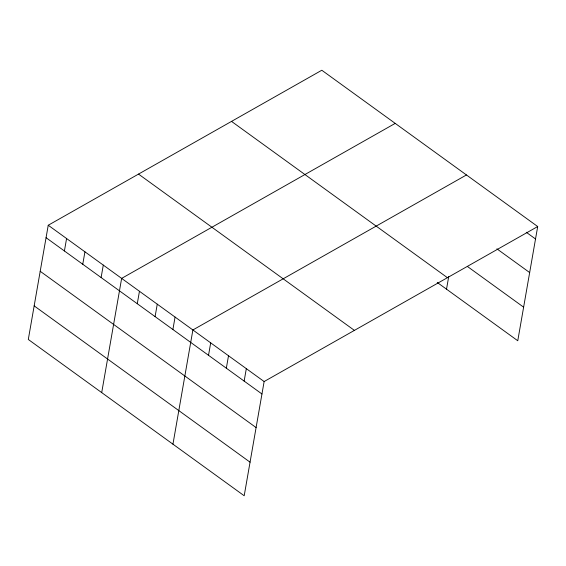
<?xml version="1.0" encoding="UTF-8"?>
<svg xmlns="http://www.w3.org/2000/svg" width="566" height="566" viewBox="0 0 566 566"><rect width="100%" height="100%" fill="white"/><g stroke="black" fill="none" stroke-linecap="round" stroke-linejoin="round"><path stroke-width="0.85" d="M48.237 225.247L28.3 339.466L244.194 495.759L264.131 381.541L537.7 226.534L321.806 70.241L48.237 225.247L264.131 381.541M64.411 250.971L66.583 238.534M82.763 264.258L84.935 251.813M101.116 277.545L103.288 265.1M101.703 392.606L121.64 278.387L395.21 123.381M137.276 303.723L139.448 291.278M155.091 316.62L157.263 304.175M172.899 329.511L175.071 317.066M172.948 444.183L192.886 329.964L466.455 174.958M208.521 355.299L210.694 342.855M226.336 368.197L228.508 355.752M244.151 381.088L246.316 368.643M446.517 289.176L448.718 276.583M537.7 226.534L517.763 340.753L437.256 282.469M526.267 232.272L535.528 238.979M496.891 248.835L529.67 272.564M467.346 266.423L523.628 307.168M231.522 121.393L447.423 277.687M138.514 174.095L354.408 330.388M46.065 237.692L261.959 393.986M40.2 271.277L256.101 427.571M34.165 305.881L250.059 462.174"/></g></svg>
